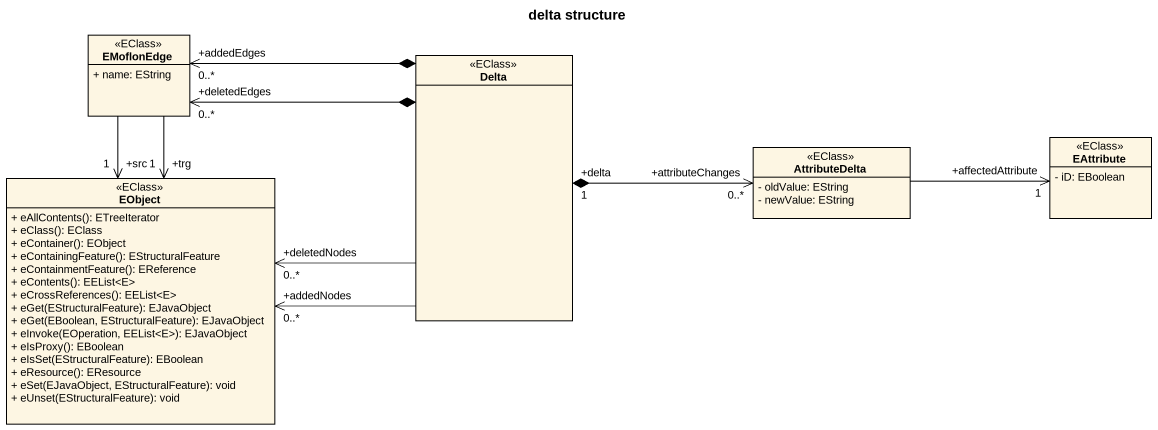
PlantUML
@startuml
title delta structure
hide circle
hide empty members
skinparam classAttributeIconSize 0
class EMoflonEdge <<EClass>> {
  + name: EString
}
class Delta <<EClass>>
class AttributeDelta <<EClass>> {
  - oldValue: EString
  - newValue: EString
}
class EAttribute <<EClass>> {
  - iD: EBoolean
}
class EObject <<EClass>> {
  + eAllContents(): ETreeIterator
  + eClass(): EClass
  + eContainer(): EObject
  + eContainingFeature(): EStructuralFeature
  + eContainmentFeature(): EReference
  + eContents(): EEList<E>
  + eCrossReferences(): EEList<E>
  + eGet(EStructuralFeature): EJavaObject
  + eGet(EBoolean, EStructuralFeature): EJavaObject
  + eInvoke(EOperation, EEList<E>): EJavaObject
  + eIsProxy(): EBoolean
  + eIsSet(EStructuralFeature): EBoolean
  + eResource(): EResource
  + eSet(EJavaObject, EStructuralFeature): void
  + eUnset(EStructuralFeature): void
}
Delta *-left-> "+addedEdges\n0..*" EMoflonEdge
Delta *-left-> "+deletedEdges\n0..*" EMoflonEdge
Delta "+delta\n1" *-right-> "+attributeChanges\n0..*" AttributeDelta
Delta -left-> "+deletedNodes\n0..*" EObject
Delta -left-> "+addedNodes\n0..*" EObject
AttributeDelta -right-> "+affectedAttribute\n1" EAttribute
EObject "+src\n1" <-up- EMoflonEdge
EObject "+trg\n1" <-up- EMoflonEdge
@enduml
